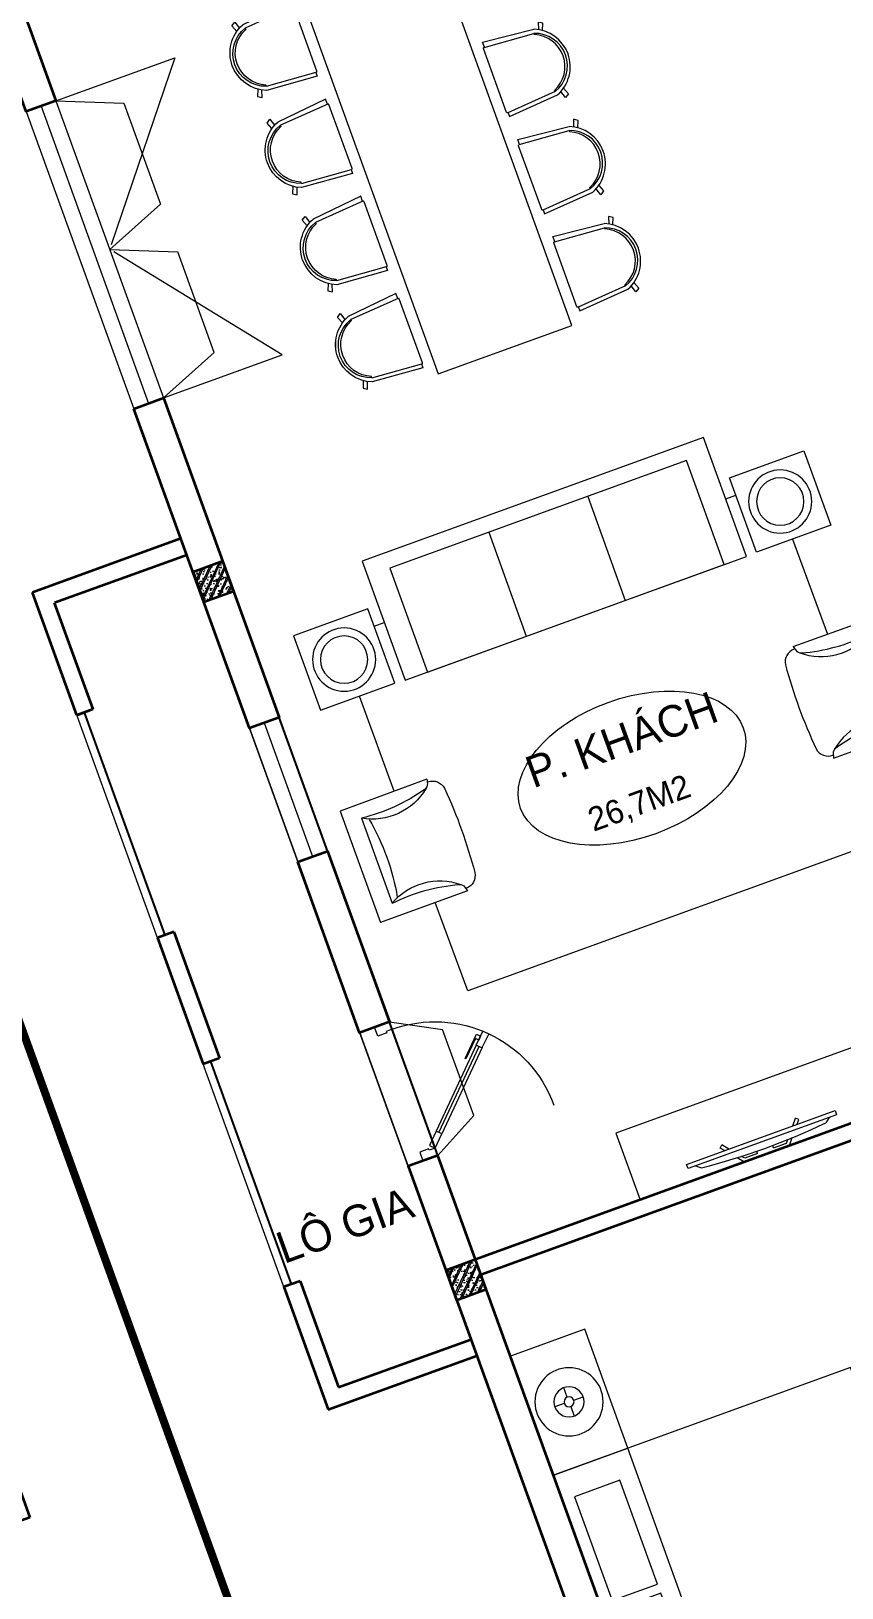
# Model space of a CAD drawing. Header units: metres. Extents: x 568336 to 569219, y 2065964 to 2066430.
# Drawn here: x 568596.98 to 568602.11, y 2066346.29 to 2066356.15 of the extents above; entities that cross this region are included whole.
import ezdxf

# ---------------------------------------------------------------- set-up
doc = ezdxf.new("R2010")
doc.units = ezdxf.units.M
for name, pattern in [('$AUDIT_BAD_LTYPE2', [0]), ('HIDDEN', [0.375, 0.25, -0.125]), ('HIDDEN2', [0.1875, 0.125, -0.0625])]:
    doc.linetypes.add(name, pattern=pattern)
doc.layers.get('0').update_dxf_attribs({"linetype": 'CONTINUOUS'})
for name, color, linetype, lineweight in [('-DIM', 9, 'CONTINUOUS', 13), ('-DOOR', 137, 'CONTINUOUS', 9), ('-FURNITURE', 46, 'CONTINUOUS', 9), ('-HATCH', 8, 'CONTINUOUS', 5), ('-LINE1', 7, 'CONTINUOUS', 18), ('-LINE2', 252, 'CONTINUOUS', 9), ('-STEEL1', 1, 'CONTINUOUS', 35), ('-WALL', 4, 'CONTINUOUS', 35), ('TEXT25', 2, 'CONTINUOUS', 13)]:
    doc.layers.add(name, color=color, linetype=linetype, lineweight=lineweight)
for name, color, linetype in [('-HATCH CONCRETE', 54, 'CONTINUOUS'), ('LoLK', 6, 'CONTINUOUS'), ('TIMDUONG', 1, 'CONTINUOUS')]:
    doc.layers.add(name, color=color, linetype=linetype)
doc.styles.add('SVN_AVO_thuong', font='')
doc.styles.add('T1', font='', dxfattribs={"height": 200})
doc.styles.get('SVN_AVO_thuong').set_extended_font_data('SVN-Avo')
doc.styles.get('T1').set_extended_font_data('VNgeometric Light')

# ---------------------------------------------------------------- blocks, each defined once
blk = doc.blocks.new('1800X2000')
at = {"layer": '-FURNITURE'}
blk.add_line((325497.3064970744, 17765.29446492715), (325497.3064973904, 19565.2944651944), dxfattribs=at)
for points in [[(323997.3057774993, 19565.2944651944), (325997.3064971831, 19565.2944651944), (325997.3064971831, 17765.29446484288), (323997.3057774993, 17765.29446484288)], [(325612.9490047574, 19390.79434491032), (325919.0064973457, 19390.79434491032), (325919.0064973457, 18691.29434485664), (325612.9490047574, 18691.29434485664)], [(325612.9490046239, 18629.79434491026), (325919.0064972151, 18629.79434491026), (325919.0064972151, 17946.79434485664), (325612.9490046239, 17946.79434485664)]]:
    blk.add_lwpolyline(points, close=True, dxfattribs=at)
blk = doc.blocks.new('ghe 400')
blk.add_wipeout([(-230.18867924437518, 7.547169807400223), (-200.0000000009204, 309.4339622607183), (-194.44181669050522, 322.2332054417873), (-188.77143577672973, 333.36406349605613), (-230.1886792450075, 347.1698113182533), (-215.09433962401909, 369.81132075100254), (-175.84824801372565, 354.11288410781253), (-147.27426522626547, 387.0010055543705), (-125.46553694424324, 404.94054309733156), (-96.60556802359702, 422.40516945156014), (-61.06395139734923, 436.467637745561), (-31.892588169287592, 442.9389499862957), (1.810754054732115, 445.3084971378314), (25.363171995651783, 443.81574772336876), (48.970076927283344, 439.66838338456614), (69.6070613605525, 433.74376242779385), (91.94279312028607, 424.6786215899938), (114.72942051153655, 412.1693786348003), (126.97826376540934, 403.84447503656156), (140.4397397866892, 393.1503139008121), (154.96338411631473, 379.40719171667274), (166.56400400887833, 366.3365674004458), (175.84824801407558, 354.112884106969), (215.09433962563503, 369.81132075311143), (230.1886792474677, 347.16981131783086), (188.77143577876745, 333.36406349436857), (199.99999996751967, 309.4339623510041), (222.6415094349827, 7.547169807123282), (199.4339622647642, 7.547169809166917), (194.61095721848824, -2.599335857667029e-09), (-194.61095721648053, -4.5497472456190735e-09), (-198.27631863994839, 1.5992463081383903), (-199.4339622650075, 7.5471698091935195)]).dxf.layer = '-LINE2'
at = {"layer": '-FURNITURE', "linetype": 'Continuous'}
for points in [[(-175.8482480105013, 354.1128841089085), (-215.0943396259099, 369.8113207584247), (-230.1886792462319, 347.1698113204911), (-188.7714357730001, 333.3640634976327)], [(175.8482480142266, 354.1128841126338), (215.0943396259099, 369.8113207528368), (230.1886792462319, 347.1698113223538), (188.7714357785881, 333.3640634929761)], [(-199.4339622668922, 7.54716981202364), (-230.1886792425066, 7.547169807367027), (-199.9999999981374, 309.4339622640982)], [(-177.3584905620664, 301.8867924520746), (-169.8113207574934, 301.8867924520746)], [(-177.3584905620664, 301.8867924520746), (-169.8113207574934, 301.8867924520746)], [(177.358490569517, 301.8867924520746), (169.8113207556307, 301.8867924539372)], [(222.6415094323456, 7.547169811092317), (199.9999999962747, 309.4339622640982)], [(199.4339622631669, 7.547169807367027), (222.6415094323456, 7.547169811092317)]]:
    blk.add_lwpolyline(points, dxfattribs=at)
blk.add_lwpolyline([(177.358490569517, 301.8867924520746), (199.5969537682831, 5.373949736356735, -0.4363134021215077), (194.6109572146088, -9.313225746154785e-10), (-194.6109572183341, -2.793967723846436e-09, -0.4363134021215077), (-199.5969537720084, 5.373949742875993), (-177.3584905620664, 301.8867924520746)], format="xyb", dxfattribs=at)
for centre, radius, start, end in [((3.725290298461914e-09, 230.1886792453006), 215.1274386989701, 21.61477901766715, 158.3852210815501), ((-1.862645149230957e-09, 243.5072142081335), 186.7196008241607, 18.21955213301437, 161.7804477656144), ((9.313225746154785e-09, 231.4543435731903), 183.8385555632603, 22.52715178835513, 157.4728481623555)]:
    blk.add_arc(centre, radius, start, end, dxfattribs=at)
blk = doc.blocks.new('ghee')
at = {"layer": '-DIM', "xscale": -0.9999999999999998, "rotation": 179.9999999999999}
blk.add_blockref('ghe 400', (-9.48268585652113, -100.0000000018626), dxfattribs=at)
blk = doc.blocks.new('ban6c 1100x2000')
at = {"layer": '-FURNITURE'}
blk.add_lwpolyline([(-399.9999999999709, -550.0000000526197), (500.0000000000291, -550), (500, 2050.00000002631), (-400, 2049.99999997369)], close=True, dxfattribs=at)
at = {"layer": '-LINE1', "yscale": 1.104166666672837, "zscale": 1.104166666672837}
for p, xscale, rotation in [((-359.8814298518118, 1717.862867674732), 1.104166666672837, 270), ((459.8814298518118, 1717.862867674732), -1.104166666672837, 90), ((-359.8814298518118, 1063.696201006533), 1.104166666672837, 270), ((459.8814298518118, 1063.696201006533), -1.104166666672837, 90), ((-359.8814298537036, 409.5295343415055), 1.104166666672837, 270), ((459.8814298537036, 409.5295343415055), -1.104166666672837, 90), ((-359.8814298537036, -244.637132326694), 1.104166666672837, 270), ((459.8814298537036, -244.637132326694), -1.104166666672837, 90)]:
    blk.add_blockref('ghee', p, dxfattribs=dict(at, xscale=xscale, rotation=rotation))
blk = doc.blocks.new('ghe11asdsdsdsd')
at = {"layer": '-FURNITURE', "ltscale": 5}
for p, q in [((-454.1512245237245, 641.9073886275291), (-454.093361600535, -60.42008052262099)), ((446.9845405295782, 642.5119281820953), (445.2090906954836, -59.49456913078757)), ((339.4434767446655, 74.7769195077999), (-347.9447826922697, 73.86721415390639)), ((445.2090906954836, -59.49456913078757), (-454.093361600535, -60.42008052262099))]:
    blk.add_line(p, q, dxfattribs=at)
for centre, radius, start, end in [((-329.6609394550032, 640.4347183164282), 102.5030657496747, 97.790878171796, 180.4720192216976), ((13.76703277978231, -3057.035900902003), 3815.794779152998, 85.15051378916075, 95.37323135559144), ((322.4963123202615, 643.5363927781655), 102.5030657496747, 359.5521671507362, 82.23330821456577), ((-556.8192392717756, 172.0380743239075), 480.9551723817158, 73.62802494144414, 77.67439557183955), ((-435.3449582978792, 585.5188594441861), 49.99999999999999, 17.29045382422632, 73.62802494144414), ((-752.7215750947944, 311.3200961878028), 469.2846926992153, 329.6029749418909, 39.82713105222346), ((-1717.077797784907, 235.4868877488407), 1378.639231958857, 353.2676599931669, 15.34770349738529), ((744.7327549548354, 311.2790322922665), 469.2468948897888, 140.0381535895592, 210.2652298418676), ((1708.833027020766, 233.2264510887835), 1378.526022415482, 164.5192846221356, 186.6002375866197), ((428.017340289487, 586.1773279104382), 49.99999999999999, 106.2083736517696, 162.5459446768903), ((548.310481298744, 172.35137315467), 480.9551723817158, 102.1620030057203, 106.2083736517696), ((-1.445652381749824, -1576.057105405802), 1730.279692069412, 79.6029490361376, 100.5814174655623)]:
    blk.add_arc(centre, radius, start, end, dxfattribs=at)
blk = doc.blocks.new('GHE600')
at = {"layer": '-FURNITURE'}
for p, q in [((269949.5421851056, 8709.741290517763), (270649.5421851056, 8709.74129051782)), ((269949.5421851289, 8043.074623851076), (270649.5421851289, 8043.074623851135))]:
    blk.add_line(p, q, dxfattribs=at)
for points in [[(270145.5337149384, 9594.84705863762), (270145.5337150262, 10094.84705863762), (270645.5337150262, 10094.84705854984), (270645.5337149384, 9594.847058549843)], [(269849.5421851288, 9526.40795718442), (270649.5421851288, 9526.407957184478), (270649.5421851639, 7226.407957184478), (269849.5421851639, 7226.40795718442)], [(269949.5421851288, 9376.40795718442), (270649.5421851288, 9376.407957184478), (270649.5421851639, 7376.407957184478), (269949.5421851639, 7376.40795718442)], [(270145.5337145109, 7157.96885590817), (270145.5337144231, 6657.96885590817), (270645.5337144231, 6657.968855820392), (270645.5337145109, 7157.968855820392)]]:
    blk.add_lwpolyline(points, close=True, dxfattribs=at)
at = {"layer": '-FURNITURE', "elevation": -1.348764000838661e-08}
for points in [[(271286.9253059005, 9830.321753277356), (270645.53371498, 9832.18215255058)], [(272037.8126997925, 6909.345592938189), (272633.6221192031, 6907.537773812626), (272633.6585346201, 9823.095600669185), (272037.874818299, 9826.334833337169)], [(270262.0588059474, 9594.847058617102), (270262.0583521723, 9526.40795718442)], [(270262.0260181179, 7226.40795718439), (270262.0255643428, 7157.968855887651)], [(270645.5337144685, 6916.624135324557), (271286.6504318018, 6913.272511655086)]]:
    blk.add_lwpolyline(points, dxfattribs=at)
at = {"layer": '-FURNITURE'}
for centre, radius in [((270395.5337149822, 9844.847058593674), 200), ((270395.5337149822, 9844.847058593674), 150), ((270395.5337144671, 6907.968855864223), 200), ((270395.5337144671, 6907.968855864223), 150)]:
    blk.add_circle(centre, radius, dxfattribs=at)
at = {"layer": '-FURNITURE', "extrusion": (0, 0, -1)}
blk.add_ellipse((271661.9002663364, 8365.294462872116), major_axis=(3.669220623812561e-13, 749.5763598198391), ratio=0.5899940615450746, dxfattribs=at)
at = {"layer": '-FURNITURE', "zscale": 0.83397927038413}
for p, xscale, yscale, rotation in [((271659.4476334748, 10145.29901697894, -5.948631914765009e-09), 0.83397927038413, 0.83397927038413, 179.9447021404027), ((271659.4476334748, 6607.516897389956, -5.948631914765009e-09), -0.8339792703841301, 0.8339792703841301, 0.05529785959737722)]:
    blk.add_blockref('ghe11asdsdsdsd', p, dxfattribs=dict(at, xscale=xscale, yscale=yscale, rotation=rotation))
blk = doc.blocks.new('XR.MB.LM123$0$tvi 1')
blk.add_lwpolyline([(28.54445810673496, -2.291926648467779e-10), (28.54445810673496, -999.9999999999964), (-7.275957614183426e-12, -1000), (0, 0)], close=True)
for points in [[(28.54445810680045, -50.31958968611434), (52.37372755713295, -80.86315460130209)], [(-24.09820395050338, -235.5599978379832), (-39.09879504836863, -251.7939635238108)], [(0, -284.7849796677438), (-39.09879504836863, -251.7939635238108)], [(0, -255.9952397129928), (-24.09820395050338, -235.5599978379832)], [(69.66229681991535, -315.0836646851385), (111.1934016081432, -350.2927865858655), (111.193401608034, -649.712917566063), (69.68611289083492, -684.9110379843005)], [(89.09002233762294, -445.7449799550195), (89.09002233762294, -359.9578938602899), (70.91298945683957, -344.6203678706661)], [(89.09002233762294, -445.7449799550195), (73.49991829216015, -445.7449799550232)], [(89.09002233768115, -554.2550200447404), (89.09002233773936, -640.0421061392371), (70.91298945678864, -655.3796321293303)], [(89.09002233768115, -554.2550200447404), (73.49991829216015, -554.2550200447404)], [(0, -715.2150203320198), (-39.09879504836863, -748.2060364759491)], [(-24.09820395050338, -764.4400021620095), (-39.09879504836863, -748.2060364759491)], [(0, -744.004760287), (-24.09820395050338, -764.4400021620095)], [(28.54445810674224, -949.680410313882), (52.37372755713295, -919.1368453984578)]]:
    blk.add_lwpolyline(points)
blk.add_arc((-4025.16618952866, -499.9999999999964), 4099.025185406737, 354.1310878512652, 5.868912148527433)
blk = doc.blocks.new('*U210')
at = {"linetype": '$AUDIT_BAD_LTYPE2'}
for p, q in [((134.8528137423857, 56.56854249492379), (559.116882454313, 480.832611206851)), ((573.2590180780439, 466.69047558312), (148.9949493661167, 42.42640687119284))]:
    blk.add_line(p, q, dxfattribs=at)
for points in [[(547.0295477225062, 497.0295477225062), (120.7106781186548, 70.71067811865474)], [(544.974746830582, 494.9747468305819), (573.2590180780439, 466.69047558312), (643.9696961966987, 537.4011537017748), (615.6854249492368, 565.6854249492367), (544.974746830582, 494.9747468305819)], [(120.7106781186548, 70.71067811865474), (148.9949493661167, 42.42640687119284), (78.2842712474619, -28.2842712474619), (50, 0), (120.7106781186548, 70.71067811865474)]]:
    blk.add_lwpolyline(points)
for points in [[(518.6601255723684, 372.1119246041146), (638.5991009923586, 492.0509000241046), (618.6092717556935, 512.0407292607696), (598.6194425190491, 492.0509000241252), (614.6113059083771, 476.0590366347973), (514.6621597250313, 376.1098904514517)], [(0, 0), (50, 0), (50, -40), (60, -40), (60, -99.99999999999272), (0, -99.99999999999272)], [(899.9999999999982, 1.3252863207713e-28), (849.9999999999982, 1.3252863207713e-28), (849.9999999999982, -40.00000000000001), (839.9999999999982, -40.00000000000001), (839.9999999999982, -99.99999999999272), (899.9999999999982, -99.99999999999272)]]:
    blk.add_lwpolyline(points, close=True)
at = {"linetype": '$AUDIT_BAD_LTYPE2', "ltscale": 0.3}
blk.add_arc((50, 0), 799.9999999999982, 0, 90, dxfattribs=at)
blk = doc.blocks.new('12PLMP12')
at = {"color": 0, "linetype": 'ByBlock'}
for p, q in [((-1.25, 0), (-3.75, 0)), ((0, 1.25), (0, 3.75)), ((1.25, 0), (3.75, 0)), ((0, -1.25), (0, -3.75))]:
    blk.add_line(p, q, dxfattribs=at)
for radius in [8.5, 3.75, 1.25]:
    blk.add_circle((0, 0), radius, dxfattribs=at)
blk = doc.blocks.new('18x35')
at = {"layer": '-HATCH'}
h = blk.add_hatch(dxfattribs=at)
h.set_pattern_fill('CHAU-01', color=256, scale=10, angle=-1.272221872585407e-14, pattern_type=2)
h.set_pattern_definition([(49.99999999999999, (0, 0), (71.72601826007535, -6.275213498259527), [7.5, -82.5]), (355, (0, 0), (-13.87513336129999, 75.21921337000119), [6, -66]), (100.4514, (5.977167999997619, -0.5229339999999638), (57.85093817140217, 68.94395420609534), [6.374019000000001, -70.1142112]), (46.18419999999998, (0, 20), (106.7241048625644, -16.55190143290183), [11.25, -123.75]), (96.63559999999998, (8.89367449999554, 18.62066930000003), (93.46627055487036, 97.41178709004416), [9.561028799999994, -105.1713]), (351.1842, (0, 20), (93.46619451336275, 97.41186009253245), [9, -99]), (20.99999999999998, (10, 15), (59.69070521184616, -40.2618890665339), [7.5, -82.5]), (326.0000000000001, (10, 15), (24.33153319215819, 72.5150045046853), [6, -66]), (71.45139999999999, (14.97422329999972, 11.64483940000002), (84.022262858149, 32.25304967099522), [6.374019000000001, -70.1142112]), (37.49999999999998, (0, 0), (1.215985531729074, 33.28938538313115), [0, -65.19999999999999, 0, -67, 0, -66.25]), (7.499999999999987, (0, 0), (26.30695374421487, 39.44117118823602), [0, -38.2, 0, -63.7, 0, -25.25]), (327.5, (-22.30000000000291, 0), (53.3822436172409, -2.255487173437988), [0, -25, 0, -78, 0, -103.5]), (317.5, (-32.30000000000291, 0), (58.31861693423862, 10.01049823323176), [0, -32.5, 0, -51.8, 0, -73.5]), (44.99999999999999, (0, 0), (-30.05203820042826, 30.05203820042828), []), (44.99999999999999, (0, 12.25), (-30.05203820042826, 30.05203820042828), [])])
h.paths.add_polyline_path([(96508.03118051568, 47993.04977023201), (96508.03118051568, 47793.04977023201), (96708.03118051568, 47793.04977023201), (96708.03118051568, 47993.04977023201)])
at = {"layer": '-STEEL1'}
blk.add_lwpolyline([(96508.03118051568, 47793.04977023201), (96708.03118051568, 47793.04977023201), (96708.03118051568, 47993.04977023201), (96508.03118051568, 47993.04977023201)], close=True, dxfattribs=at)
blk = doc.blocks.new('M3-T2.3')
at = {"layer": '-DOOR'}
for p, q in [((568597.1374424504, 2066355.704857494), (568597.8183345487, 2066353.824329366)), ((568596.9496031662, 2066355.636813032), (568597.6304952645, 2066353.756284903)), ((568597.0438593494, 2066355.670957175), (568597.7247514478, 2066353.790429045)), ((568598.4568267218, 2066351.76889918), (568598.7633084519, 2066350.922694844))]:
    blk.add_line(p, q, dxfattribs=at)
blk.add_lwpolyline([(568599.367585866, 2066348.961281457), (568598.362805535, 2066351.734840164), (568598.5508479085, 2066351.802958196), (568599.5556282395, 2066349.029399488)], close=True, dxfattribs=at)
at = {"layer": '-FURNITURE'}
for points in [[(568602.2839352345, 2066349.751965508), (568600.6837894182, 2066349.172315396), (568600.8370551899, 2066348.749219501), (568602.4372010062, 2066349.328869613)], [(568600.0159183083, 2066347.759796959), (568600.2883904316, 2066347.007627469), (568600.758496363, 2066347.177922546), (568600.4860242396, 2066347.930092036)]]:
    blk.add_lwpolyline(points, close=True, dxfattribs=at)
at = {"layer": '-HATCH CONCRETE', "color": 251}
for p, q in [((568597.3165091004, 2066351.834751808), (568597.8273950825, 2066350.424431943)), ((568598.1168938852, 2066349.625259669), (568598.6277798673, 2066348.214939804))]:
    blk.add_line(p, q, dxfattribs=at)
at = {"layer": '-LINE1'}
blk.add_lwpolyline([(568599.8021581246, 2066347.76288804), (568598.8619462621, 2066347.422297886), (568596.9884809032, 2066352.593383614), (568597.9286927658, 2066352.933973768)], close=True, dxfattribs=at)
at = {"layer": '-LINE2', "linetype": 'HIDDEN2', "ltscale": 10}
for p, q in [((568597.1374684002, 2066355.704866113), (568597.8896378903, 2066355.977338237)), ((568597.8896378903, 2066355.977338237), (568597.4780587428, 2066354.764655107)), ((568597.1374684002, 2066355.704866113), (568597.5681799725, 2066355.690302775)), ((568597.5681799725, 2066355.690302775), (568597.7995166606, 2066355.051690568)), ((568597.4780587428, 2066354.764655107), (568597.7995166606, 2066355.051690568)), ((568597.4780587428, 2066354.764655107), (568597.908770315, 2066354.750091768)), ((568599.2491775053, 2066349.875569249), (568599.5858678912, 2066349.826946896)), ((568599.7831446513, 2066349.28235702), (568599.5858678912, 2066349.826946896)), ((568599.5557079198, 2066349.029380573), (568599.7831446513, 2066349.28235702))]:
    blk.add_line(p, q, dxfattribs=at)
at = {"layer": '-WALL'}
for p, q in [((568597.9286927658, 2066352.933973768), (568596.9884796606, 2066352.593383163)), ((568597.966162073, 2066352.830552054), (568597.1293724385, 2066352.527426426)), ((568597.269500707, 2066351.817720755), (568596.9884796606, 2066352.593383163)), ((568597.3729245003, 2066351.855184323), (568597.1293724385, 2066352.527426426)), ((568597.269500707, 2066351.817720755), (568597.3635174936, 2066351.851782861)), ((568597.3729245003, 2066351.855184323), (568597.2695027859, 2066351.817715016)), ((568597.8839628997, 2066350.444923539), (568597.7805395947, 2066350.407458622)), ((568597.7805395947, 2066350.407458622), (568598.0700412262, 2066349.608278539)), ((568597.8839628997, 2066350.444923539), (568598.1734645312, 2066349.645743456)), ((568598.1734645312, 2066349.645743456), (568598.0700412262, 2066349.608278539)), ((568598.6843497632, 2066348.235425662), (568598.5809264582, 2066348.197960745)), ((568598.6843497632, 2066348.235425662), (568598.927865757, 2066347.563190652)), ((568598.5809264582, 2066348.197960745), (568598.8619133357, 2066347.422285958)), ((568598.927865757, 2066347.563190652), (568599.7641051256, 2066347.866267601)), ((568598.8619133357, 2066347.422285958), (568599.8015865124, 2066347.762850264))]:
    blk.add_line(p, q, dxfattribs=at)
for points in [[(568598.2093124775, 2066358.326783881), (568596.4225173194, 2066357.679486008), (568597.1377789915, 2066355.704979406), (568596.9499397073, 2066355.636934943), (568596.1665591045, 2066357.799486402), (568598.1412088744, 2066358.514786425), (568598.2092885674, 2066358.326849886)], [(568601.2755634142, 2066343.696290926), (568602.7328918013, 2066344.224205665), (568602.66477377, 2066344.412248039), (568601.3952179408, 2066343.95235359), (568599.8285834675, 2066348.276909769), (568602.834866816, 2066349.365930819), (568602.8008078006, 2066349.459952006), (568599.7945231384, 2066348.370930479), (568599.5557079198, 2066349.029380573), (568599.3679237659, 2066348.961356082), (568601.2755634142, 2066343.696290926)]]:
    blk.add_lwpolyline(points, dxfattribs=at)
blk.add_lwpolyline([(568598.6690003942, 2066350.888537967), (568598.8574076396, 2066350.95677607), (568599.2490729553, 2066349.875569315), (568599.0606657099, 2066349.807331212)], close=True, dxfattribs=at)
blk.add_line((568599.555479974, 2066349.029321889), (568598.5516116482, 2066351.801336733))
at = {"layer": 'TIMDUONG', "color": 1, "linetype": 'HIDDEN', "ltscale": 10, "const_width": 0.05}
blk.add_lwpolyline([(568593.6037453394, 2066359.007782663), (568602.0671453066, 2066362.068899052), (568609.3867960966, 2066341.853242537), (568600.9163472741, 2066338.789611338)], close=True, dxfattribs=at)
at = {"layer": '-DIM', "xscale": -0.001, "yscale": 0.001, "zscale": 0.001, "rotation": 19.91283353975969}
blk.add_blockref('1800X2000', (568913.4586718568, 2066439.643578498), dxfattribs=at)
at = {"layer": '-DOOR', "xscale": -0.001, "yscale": 0.001, "zscale": 0.001, "rotation": 289.912833549811}
blk.add_blockref('*U210', (568599.5557079198, 2066349.029380573), dxfattribs=at)
at = {"layer": '-FURNITURE', "extrusion": (0, 0, -1)}
for name, p, xscale, yscale, zscale, rotation in [('XR.MB.LM123$0$tvi 1', (-568602.0709469004, 2066349.314424634), -0.0009999999999999998, 0.0009999999999999998, 0.001, 70.0908561725974), ('12PLMP12', (-568600.3865393687, 2066347.470703701), 0.02540000000037256, 0.02540000000037256, -0.02540000000037254, 250.087166450189)]:
    blk.add_blockref(name, p, dxfattribs=dict(at, xscale=xscale, yscale=yscale, zscale=zscale, rotation=rotation))
at = {"layer": '-STEEL1', "xscale": 0.001, "yscale": 0.001, "zscale": 0.001, "rotation": 19.91283354981093}
for p in [(568523.6137959736, 2066274.729187894), (568525.2147360544, 2066270.309732914)]:
    blk.add_blockref('18x35', p, dxfattribs=at)
at = {"layer": 'TEXT25'}
for s, height, style, p in [('P. KHÁCH ', 0.2, 'SVN_AVO_thuong', (568600.1593786385, 2066351.353085072)), ('26,7M2', 0.15, 'T1', (568600.541179164, 2066351.077962657)), ('LÔ GIA', 0.2, 'SVN_AVO_thuong', (568598.5816018307, 2066348.342416001))]:
    blk.add_text(s, height=height, rotation=19.91283355064844, dxfattribs=dict(at, style=style)).set_placement(p)
at = {"layer": '-FURNITURE', "xscale": 0.001, "yscale": 0.001, "zscale": 0.001, "rotation": 19.91283354981093}
blk.add_blockref('ban6c 1100x2000', (568599.7475402562, 2066354.630043615), dxfattribs=at)
at = {"layer": '-LINE2', "linetype": 'HIDDEN2', "ltscale": 10}
for p, q in [((568598.5707922496, 2066354.096905893), (568597.4780587428, 2066354.764655107)), ((568598.1400806775, 2066354.111469231), (568597.908770315, 2066354.750091768)), ((568597.8186227597, 2066353.824433769), (568598.1400806775, 2066354.111469231)), ((568597.8186227597, 2066353.824433769), (568598.5707922496, 2066354.096905893))]:
    blk.add_line(p, q, dxfattribs=at)
at = {"layer": '-WALL'}
blk.add_lwpolyline([(568597.6308318058, 2066353.756406814), (568597.8186227597, 2066353.824433769), (568598.5508663118, 2066351.802964862), (568598.3630753577, 2066351.734937907)], close=True, dxfattribs=at)
at = {"layer": '-DOOR', "xscale": -0.001, "yscale": 0.001, "zscale": 0.001, "rotation": 109.9128335397593}
blk.add_blockref('GHE600', (568516.1246831175, 2066609.750891271), dxfattribs=at)

msp = doc.modelspace()

# ---------------------------------------------------------------- block references
at = {"layer": 'LoLK'}
msp.add_blockref('M3-T2.3', (0, 0), dxfattribs=at)

# ---------------------------------------------------------------- next in the draw order: block references
at = {"layer": 'LoLK', "xscale": -1, "rotation": 39.76534617251417}
msp.add_blockref('M3-T2.3', (2327390.76896625, 841707.7234019606), dxfattribs=at)

doc.saveas('drawing.dxf')
